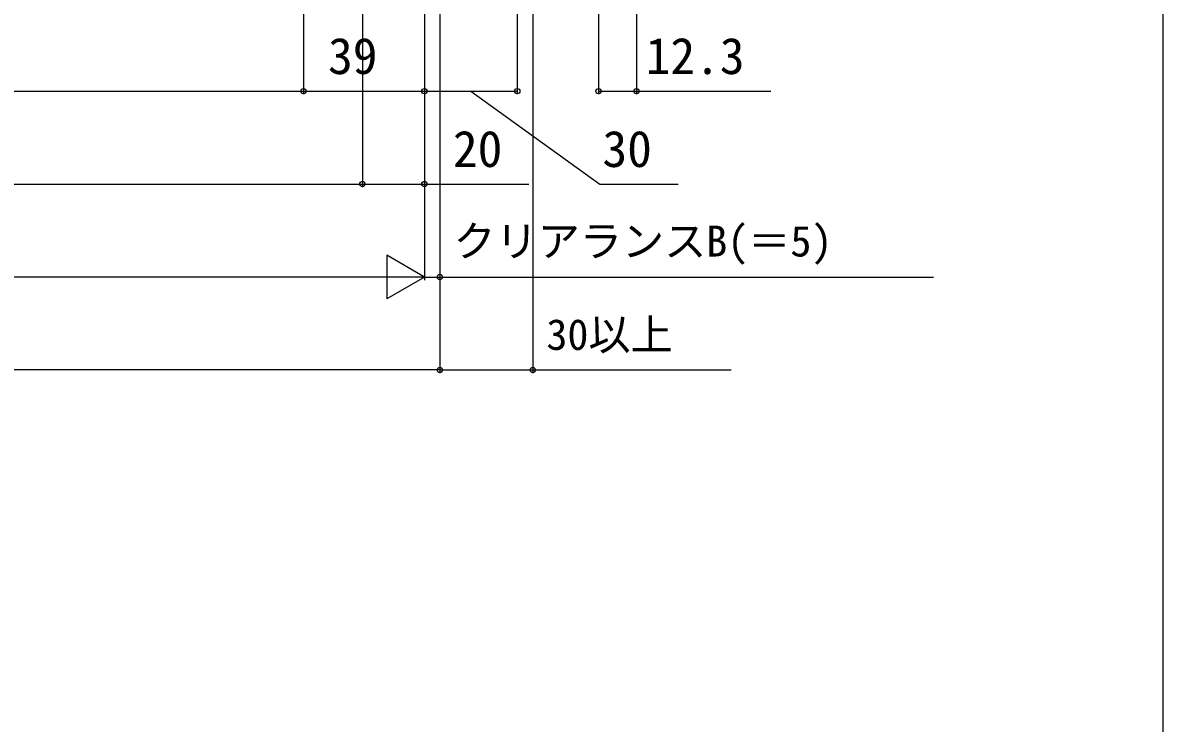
# Model space of a CAD drawing. Units: millimetres, scale not verified. Extents: x -700 to 700, y -1044 to 1038.
# Drawn here: x 331.9 to 700, y -28.9 to 197.2 of the extents above; entities that cross this region are included whole.
import ezdxf
from ezdxf.enums import TextEntityAlignment as Align

# ---------------------------------------------------------------- set-up
doc = ezdxf.new("R2010")
doc.units = ezdxf.units.MM
doc.header["$LTSCALE"] = 6
doc.layers.add('0-7_YKK_D', color=6, linetype='Continuous')
doc.layers.add('0-8_YKK_ZWAK', color=7, linetype='Continuous')
doc.styles.add('ＭＳ ゴシック', font='')
doc.styles.get('ＭＳ ゴシック').set_extended_font_data('MS Gothic')

msp = doc.modelspace()

# ---------------------------------------------------------------- linework, layer by layer
at = {"layer": '0-7_YKK_D'}
for p, q in [((491.5, 346.6), (491.5, 174.1)), ((496.5, 346.6), (496.5, 84.1)), ((422.5, 296.6), (422.5, 174.1)), ((422.5, 296.6), (422.5, 174.1)), ((461.5, 281.6), (461.5, 114.1)), ((461.5, 281.6), (461.5, 114.1)), ((461.5, 281.6), (461.5, 174.1)), ((461.5, 281.6), (461.5, 174.1)), ((461.5, 281.1), (461.5, 144.1)), ((466.5, 281.1), (466.5, 114.1)), ((466.5, 281.1), (466.5, 84.1)), ((466.5, 281.1), (466.5, 84.1)), ((441.5, 259.1), (441.5, 144.1)), ((441.5, 259.1), (441.5, 144.1)), ((517.71, 257.9), (517.71, 174.1)), ((529.995, 242.901), (529.995, 174.1)), ((104, 175.1), (422.5, 175.1)), ((422.5, 175.1), (461.5, 175.1)), ((461.5, 175.1), (491.5, 175.1)), ((85, 145.1), (441.5, 145.1)), ((461.5, 115.1), (449.376, 122.1)), ((449.376, 122.1), (449.376, 108.1)), ((447.5, 115.1), (79, 115.1)), ((461.5, 115.1), (437.251, 115.1)), ((461.5, 115.1), (449.376, 108.1)), ((466.5, 85.1), (60, 85.1))]:
    msp.add_line(p, q, dxfattribs=at)
for points in [[(476.5, 175.1), (518.173, 145.1), (543.446, 145.1)], [(517.71, 175.1), (529.995, 175.1), (573.395, 175.1)], [(441.5, 145.1), (461.5, 145.1), (495.173, 145.1)], [(461.5, 115.1), (466.5, 115.1), (625.818, 115.1)], [(466.5, 85.1), (496.5, 85.1), (560.541, 85.1)]]:
    msp.add_lwpolyline(points, dxfattribs=at)
for centre in [(422.5, 175.1), (422.5, 175.1), (461.5, 175.1), (461.5, 175.1), (491.5, 175.1), (517.71, 175.1), (529.995, 175.1), (441.5, 145.1), (441.5, 145.1), (461.5, 145.1), (466.5, 115.1), (466.5, 85.1), (466.5, 85.1), (496.5, 85.1)]:
    msp.add_circle(centre, 0.85, dxfattribs=at)
at = {"layer": '0-8_YKK_ZWAK'}
msp.add_lwpolyline([(-700, -1043.9), (700, -1043.9), (700, 996.1)], dxfattribs=at)

# ---------------------------------------------------------------- texts
at = {"layer": '0-7_YKK_D', "style": 'ＭＳ ゴシック'}
for s, height, p in [('39', 11.73, (430.409, 177.1)), ('12.3', 11.73, (532.94, 177.1)), ('20', 11.73, (470.718, 147.1)), ('30', 11.73, (518.991, 147.1)), ('クリアランスB(＝5)', 9.971, (470.896, 118.723)), ('30以上', 9.971, (500.896, 88.568))]:
    msp.add_text(s, height=height, dxfattribs=at).set_placement(p, align=Align.BOTTOM_LEFT)

doc.saveas('drawing.dxf')
